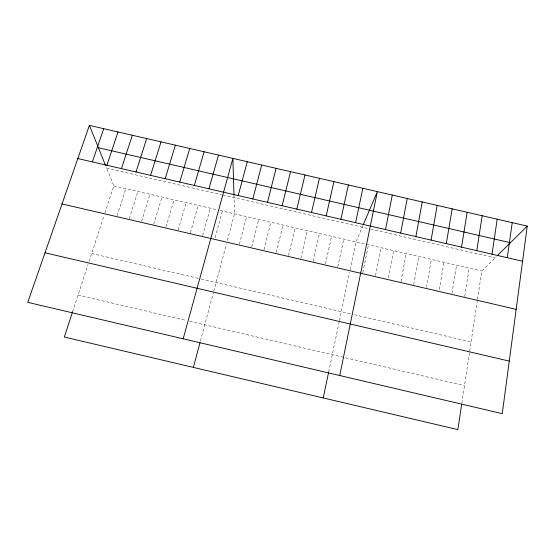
<?xml version="1.0" encoding="UTF-8"?>
<svg xmlns="http://www.w3.org/2000/svg" width="555" height="555" viewBox="0 0 555 555"><rect width="100%" height="100%" fill="white"/><g stroke="black" fill="none" stroke-linecap="round" stroke-linejoin="round"><path stroke-width="0.42" stroke-dasharray="2.77 2.08" d="M461.843 403.201L469.461 352.696M469.71 351.044L477.251 301.06M477.501 299.388L481.782 271.027L496.309 256.674M464.736 296.377L469.162 268.107M451.964 293.415L456.55 265.186M439.352 289.599L443.951 262.272M426.455 287.497L431.353 259.358M413.711 284.535L418.768 256.445M400.974 281.579L406.191 253.538M388.403 277.777L393.613 250.631M375.52 275.675L381.049 247.724M362.81 272.727L368.492 244.817M328.678 371.961L339.091 322.282M339.438 320.651L349.574 272.297M350.101 269.779L355.942 241.911L363.074 225.163M337.773 266.92L343.767 239.101M325.459 264.062L331.599 236.284M313.145 261.204L319.444 233.468M300.845 258.346L307.29 230.658M288.545 255.494L295.142 227.848M276.258 252.643L283.001 225.039M263.972 249.792L270.875 222.236M251.699 246.947L258.748 219.426M239.427 244.096L246.628 216.623M200.445 341.013L213.328 292.936M213.751 291.326L226.509 243.728M227.39 240.426L234.515 213.821L233.995 196.095M215.146 237.582L222.416 211.025M202.672 235.57L210.317 208.222M190.427 232.732L198.225 205.426M178.197 229.888L186.14 202.63M165.973 227.057L174.069 199.842M153.756 224.22L161.998 197.046M141.539 221.389L149.933 194.257M129.336 218.552L137.876 191.468M117.14 215.722L125.832 188.679M72.552 311.882L88.044 264.562M89.078 261.391L104.153 215.333M104.95 212.898L113.789 185.897L106.081 166.771M106.643 168.165L221.265 194.638M222.86 195.006L369.665 228.917M370.497 229.104L495.088 257.881M113.789 185.897L216.769 209.721M219.995 210.463L481.782 271.027M91.658 253.496L200.313 278.825M201.146 279.019L352.64 314.324M354.256 314.699L471.084 341.929M78.033 295.128L186.522 320.526M189.699 321.269L464.5 385.614"/><path stroke-width="0.83" d="M527.25 226.107L502.268 413.655L27.75 302.343L89.397 125.388L527.25 226.107L497.537 255.46M507.298 257.707L512.216 222.652M492.028 254.183L497.19 219.19M461.718 404.04L457.861 429.612L64.318 337.045L72.552 311.882M476.78 250.666L482.17 215.735M461.538 247.142L467.164 212.287M446.303 243.624L452.172 208.84M431.082 240.114L437.187 205.392M415.875 236.603L422.216 201.944M400.675 233.093L407.252 198.503M385.489 229.583L392.302 195.069M339.729 375.527L377.358 191.628L363.365 224.484M323.232 397.949L328.504 372.787M355.588 222.68L362.866 188.298M340.881 219.287L348.387 184.961M326.18 215.895L333.916 181.638M311.494 212.503L319.451 178.308M296.814 209.11L305 174.985M282.141 205.725L290.556 171.661M267.482 202.339L276.126 168.338M252.837 198.961L261.703 165.022M238.199 195.575L247.287 161.706M193.376 367.403L200.008 342.643M183.164 338.8L232.885 158.397L233.974 195.353M208.951 188.825L218.497 155.081M194.34 185.453L204.108 151.779M179.744 182.082L189.741 148.469M165.161 178.717L175.373 145.167M150.578 175.345L161.019 141.865M136.01 171.988L146.673 138.563M121.455 168.623L132.34 135.267M106.907 165.265L118.014 131.972M92.373 161.907L103.702 128.677M98.401 147.727L510.44 242.708M77.846 158.557L522.567 261.238M62.028 203.949L516.164 309.336M45.01 252.796L509.268 361.111M89.397 125.388L105.519 165.376"/></g></svg>
